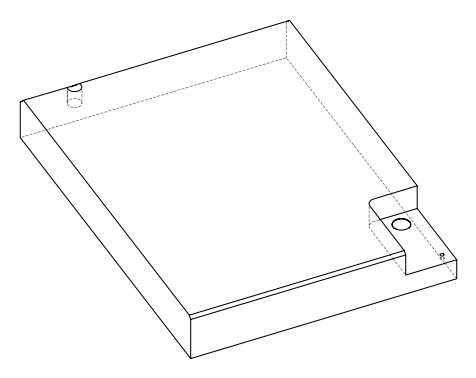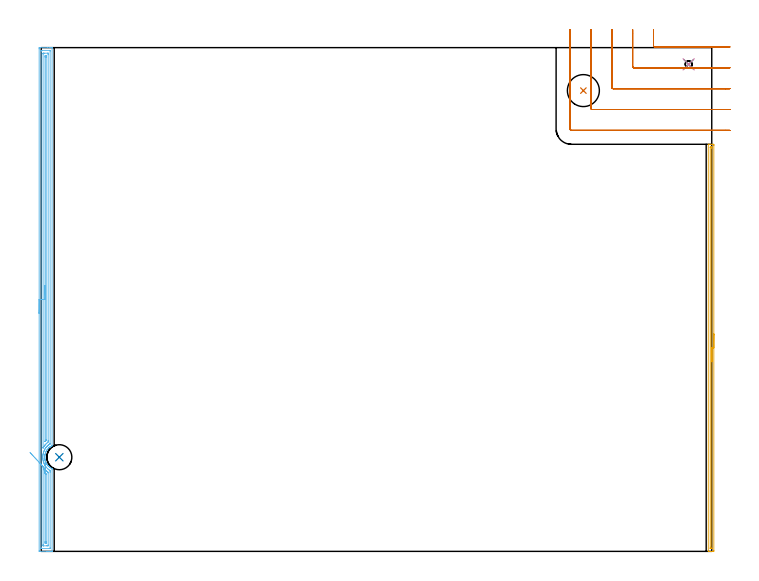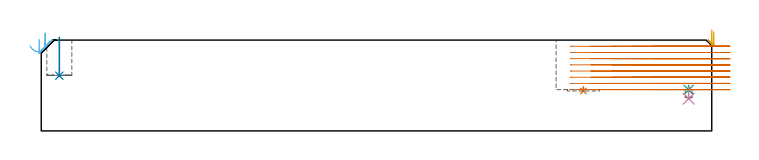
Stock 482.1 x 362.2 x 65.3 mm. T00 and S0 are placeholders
(PLAN: 7 operations, 5 tool changes, 28 min)
(1 INDEXABLE_INSERT_DRILL_BLIND_HOLE_FROM_SOLID | STEP1POCKET | UGT0302_002 | 0.02 min | 15182 mm3)
(2 INDEXABLE_INSERT_DRILL_BLIND_HOLE_FROM_SOLID_1 | STEP1POCKET_1 | NXT0302_007 | 0.11 min | 6446 mm3)
(3 SPOT_DRILL | STEP1POCKET_2 | NXT0321_9005460120000 | 0.03 min | 3877 mm3)
(4 DRILL_BLIND_HOLE_INTO_CENTER | STEP1POCKET_2 | NXT0301_021 | 0.04 min | 121 mm3)
(5 AREA_MILL | FG_CHAMFER_SURFACE | UGT0205_001 | 4.84 min | 2366 mm3)
(6 AREA_MILL_1 | FG_CHAMFER_SURFACE_1 | UGT0205_001 | 11.73 min | 15525 mm3)
(7 MILL_CORNER_NOTCH_RECTANGULAR | CORNER_NOTCH_RECTANGULAR | UGT0201_094 | Follow Part, ap 5, ae 75% | 11.26 min | 257301 mm3)
(TOOL UGT0302_002 | Indexable Insert Drill 23mm | D23 PA180 FL50 Z2)
(TOOL NXT0302_007 | Index. Insert Drill 18mm [880-D1800L25-05] | D18 PA176 FL90 Z2)
(TOOL NXT0321_9005460120000 | NC Spot Drill, 142deg, 12mm, Carbide, Uncoated | D12 PA142 FL30 Z2)
(TOOL NXT0301_021 | Carbide Drill 5mm [860.1-0500-015A1-MM 2214] | D5 PA140 FL28 Z2)
(TOOL UGT0205_001 | Chamfer Mill 20 x 3 x 45 deg. | D20 FL50 Z2)
(TOOL UGT0201_094 | End mill 20 mm | D20 FL38 Z4)
(OP 1 INDEXABLE_INSERT_DRILL_BLIND_HOLE_FROM_SOLID)
G17 G21 G94 G90
T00 M6
G54
G17 G0 G90 X389.8 Y331.3 S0 M3
G43 Z75.3 H0
G94 G81 G98 Z28.7 F250. R31.7
G80
M5
M2
(OP 2 INDEXABLE_INSERT_DRILL_BLIND_HOLE_FROM_SOLID_1)
G17 G21 G94 G90
T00 M6
G54
G17 G0 G90 X13. Y67.7 S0 M3
G43 Z75.3 H1
G94 G81 G98 Z39.7 F250. R67.3
G80
M5
M2
(OP 3 SPOT_DRILL)
G17 G21 G94 G90
T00 M6
G54
G17 G0 G90 X465.5 Y350.2 S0 M3
G43 Z75.3 H0
G94 G81 G98 Z29.485 F250. R32.7
G80
M5
M2
(OP 4 DRILL_BLIND_HOLE_INTO_CENTER)
G17 G21 G94 G90
T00 M6
G54
G17 G0 G90 X465.5 Y350.2 S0 M3
G43 Z75.3 H1
G94 G81 G98 Z23.2 F250. R31.7
G80
M5
M2
(OP 5 AREA_MILL)
G17 G21 G94 G90
T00 M6
G54
G17 G0 G90 X483.6 Y156.35 S1061 M3
G43 Z75.3 H0
Z71.3
G94 G1 Y156.312 Z70.428 F250.
Y156.198 Z69.564
Y156.009 Z68.712
Y155.747 Z67.88
Y155.413 Z67.074
Y155.01 Z66.3
Y154.541 Z65.564
Y154.01 Z64.872
Y153.421 Z64.229
Y152.778 Z63.64
Y152.086 Z63.108
Y151.35 Z62.64
Y150.576 Z62.237
Y149.77 Z61.903
Y148.938 Z61.641
Y148.086 Z61.452
Y147.222 Z61.338
Y146.35 Z61.3
Y0.627
X483.598 Y0.357
X483.594 Y0.01 Z61.302
X483.336 Y0. Z61.559
X483.077 Z61.818
X482.468 Z62.426
X481.95 Z62.947
X481.6 Z63.296
X481.082 Z63.814
X480.732 Z64.163
X479.813 Z65.087
X479.706 Z65.186
X479.651 Z65.24
X479.603 Y0.01 Z65.288
X479.6 Y0.18 Z65.3
Y292.52
X479.603 Y292.69 Z65.288
X479.65 Y292.697 Z65.241
X479.706 Y292.699 Z65.186
X479.813 Y292.7 Z65.087
X480.032 Z64.868
X480.732 Z64.163
X481.95 Z62.947
X482.468 Z62.426
X483.077 Z61.818
X483.336 Y292.697 Z61.559
X483.594 Y292.69 Z61.302
X483.598 Y292.343 Z61.3
X483.6 Y292.073
Y291.801
Y146.35
X482.186 Z62.714
X482.185 Y2.415 Z62.715
X482.183 Y2.114 Z62.717
X482.181 Y2.039 Z62.719
X482.179 Y2.01 Z62.721
X482.137 Y2.007 Z62.763
X482.001 Y2.002 Z62.899
X481.6 Y2.001 Z63.3
X481.132 Y2.003 Z63.768
X481.036 Y2.01 Z63.864
X481.021 Y2.015 Z63.879
X481.019 Y2.046 Z63.881
X481.016 Y2.123 Z63.884
X481.015 Y2.415 Z63.885
X481.014 Y3.018 Z63.886
X481.015 Y290.285 Z63.885
X481.017 Y290.586 Z63.883
X481.019 Y290.661 Z63.881
X481.021 Y290.69 Z63.879
X481.063 Y290.692 Z63.837
X481.199 Y290.698 Z63.701
X481.6 Y290.699 Z63.3
X482.068 Y290.697 Z62.832
X482.164 Y290.69 Z62.736
X482.179 Y290.685 Z62.721
X482.181 Y290.654 Z62.719
X482.184 Y290.577 Z62.716
X482.185 Y290.285 Z62.715
X482.186 Y289.681 Z62.714
Y146.35
Y145.478 Z62.752
Y144.613 Z62.866
Y143.762 Z63.055
Y142.93 Z63.317
Y142.124 Z63.651
Y141.35 Z64.054
Y140.614 Z64.523
Y139.922 Z65.054
Y139.279 Z65.643
Y138.69 Z66.286
Y138.158 Z66.978
Y137.69 Z67.714
Y137.287 Z68.488
Y136.953 Z69.294
Y136.691 Z70.126
Y136.502 Z70.978
Y136.388 Z71.843
Y136.35 Z72.714
G0 Z75.3
M5
M2
(OP 6 AREA_MILL_1)
G17 G21 G94 G90
T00 M6
G54
G17 G0 G90 X-1.5 Y171.1 S1061 M3
G43 Z75.3 H0
Z66.
G94 G1 Y171.138 Z65.128 F250.
Y171.252 Z64.264
Y171.441 Z63.412
Y171.703 Z62.58
Y172.037 Z61.774
Y172.44 Z61.
Y172.908 Z60.264
Y173.44 Z59.572
Y174.029 Z58.929
Y174.672 Z58.34
Y175.364 Z57.809
Y176.1 Z57.34
Y176.874 Z56.937
Y177.68 Z56.603
Y178.512 Z56.341
Y179.364 Z56.152
Y180.228 Z56.038
Y181.1 Z56.
Y361.314
X-1.498 Y361.58 Z56.002
X-1.492 Y362.193 Z56.006
X-1.49 Y362.197 Z56.008
X-0.873 Y362.2 Z56.624
X-0.599 Z56.898
X4.491 Z61.986
X5.933 Z63.429
X6.279 Z63.774
X6.971 Z64.471
X7.315 Z64.814
X7.733 Y362.193 Z65.225
X7.798 Y362.19 Z65.289
X7.8 Y362.027 Z65.3
Y76.117
X7.797 Y75.912 Z65.289
X7.693 Y75.852 Z65.189
X7.421 Y75.72 Z64.921
X7.334 Y75.671 Z64.834
X7.173 Y75.579 Z64.668
X7.054 Y75.512 Z64.552
X6.872 Y75.409 Z64.371
X6.815 Y75.373 Z64.314
X6.726 Y75.315 Z64.222
X6.643 Y75.262 Z64.141
X6.439 Y75.132 Z63.938
X6.359 Y75.075 Z63.858
X6.279 Y75.018 Z63.775
X6.188 Y74.954 Z63.687
X6.016 Y74.833 Z63.515
X5.983 Y74.807 Z63.482
X5.949 Y74.777 Z63.447
X5.832 Y74.677 Z63.328
X5.627 Y74.504 Z63.127
X5.53 Y74.422 Z63.03
X5.385 Y74.287 Z62.884
X5.095 Y74.017 Z62.594
X5.018 Y73.94 Z62.518
X4.632 Y73.5 Z62.131
X4.491 Y73.325 Z61.989
X4.265 Y73.047 Z61.763
X4.207 Y72.967 Z61.705
X4.193 Y72.947 Z61.691
X3.938 Y72.564 Z61.436
X3.685 Y72.154 Z61.182
X3.494 Y71.801 Z60.994
X3.317 Y71.442 Z60.817
X3.24 Y71.261 Z60.737
X3.068 Y70.816 Z60.563
X3.048 Y70.757 Z60.542
X3.001 Y70.624 Z60.499
X2.958 Y70.498 Z60.456
X2.914 Y70.368 Z60.411
X2.789 Y69.922 Z60.284
X2.695 Y69.52 Z60.194
X2.685 Y69.475 Z60.182
X2.676 Y69.417 Z60.171
X2.606 Y69.029 Z60.104
X2.556 Y68.634 Z60.055
X2.55 Y68.581 Z60.048
X2.547 Y68.523 Z60.042
X2.52 Y68.195 Z60.02
X2.516 Y68.135 Z60.015
X2.502 Y67.689 Z59.999
X2.504 Y67.626 Z60.001
X2.508 Y67.591 Z59.999
X2.517 Y67.359 Z60.007
X2.521 Y67.242 Z60.013
X2.534 Y67.064 Z60.027
X2.555 Y66.795 Z60.049
X2.611 Y66.348 Z60.107
X2.622 Y66.289 Z60.117
X2.689 Y65.903 Z60.188
X2.697 Y65.865 Z60.197
X2.793 Y65.455 Z60.292
X2.852 Y65.246 Z60.352
X2.92 Y65.009 Z60.419
X3.076 Y64.561 Z60.572
X3.248 Y64.116 Z60.748
X3.317 Y63.958 Z60.817
X3.46 Y63.67 Z60.96
X3.501 Y63.588 Z61.
X3.697 Y63.223 Z61.197
X3.944 Y62.824 Z61.443
X4.206 Y62.433 Z61.705
X4.281 Y62.33 Z61.781
X4.652 Y61.877 Z62.15
X5.04 Y61.437 Z62.54
X5.102 Y61.375 Z62.602
X5.531 Y60.978 Z63.03
X5.984 Y60.593 Z63.482
X6.047 Y60.544 Z63.544
X6.136 Y60.482 Z63.633
X6.455 Y60.257 Z63.953
X6.726 Y60.085 Z64.223
X6.872 Y59.991 Z64.37
X7.476 Y59.651 Z64.976
X7.607 Y59.588 Z65.107
X7.622 Y59.581 Z65.122
X7.794 Y59.488 Z65.292
X7.8 Y58.695 Z65.3
Y0.173
X7.798 Y0.01 Z65.288
X7.733 Y0.007 Z65.225
X7.315 Y0. Z64.814
X6.971 Z64.471
X6.279 Z63.774
X5.039 Z62.536
X4.491 Z61.986
X3.871 Z61.366
X-1.124 Y0.001 Z56.373
X-1.49 Y0.003 Z56.008
X-1.492 Y0.007 Z56.006
X-1.5 Y0.62 Z56.
Y181.1
X-0.086 Z57.414
X-0.085 Y359.793 Z57.415
X-0.084 Y359.899 Z57.416
X-0.081 Y360.007 Z57.419
X-0.074 Y360.19 Z57.426
X0.021 Y360.192 Z57.521
X0.509 Y360.199 Z58.009
X6.279 Z63.779
X6.337 Y360.198 Z63.837
X6.372 Y360.194 Z63.872
X6.377 Y360.192 Z63.877
X6.38 Y360.173 Z63.88
X6.383 Y360.113 Z63.883
X6.385 Y359.9 Z63.885
X6.386 Y359.793 Z63.886
X6.385 Y77.458 Z63.885
X6.384 Y77.353 Z63.884
X6.381 Y77.317 Z63.881
X6.378 Y77.295 Z63.878
X6.366 Y77.285 Z63.866
X6.279 Y77.224 Z63.779
X5.883 Y76.96 Z63.383
X5.385 Y76.621 Z62.885
X5.352 Y76.597 Z62.852
X5.31 Y76.564 Z62.81
X4.871 Y76.184 Z62.371
X4.491 Y75.846 Z61.991
X4.4 Y75.762 Z61.9
X4.307 Y75.671 Z61.807
X3.968 Y75.3 Z61.468
X3.597 Y74.875 Z61.097
X3.553 Y74.822 Z61.053
X3.518 Y74.777 Z61.018
X3.168 Y74.312 Z60.668
X2.879 Y73.884 Z60.379
X2.811 Y73.776 Z60.311
X2.703 Y73.598 Z60.203
X2.484 Y73.21 Z59.984
X2.366 Y72.99 Z59.866
X2.181 Y72.618 Z59.681
X1.953 Y72.097 Z59.453
X1.929 Y72.037 Z59.429
X1.809 Y71.724 Z59.309
X1.677 Y71.335 Z59.177
X1.635 Y71.204 Z59.135
X1.475 Y70.644 Z58.975
X1.396 Y70.31 Z58.896
X1.311 Y69.914 Z58.811
X1.225 Y69.417 Z58.725
X1.19 Y69.141 Z58.69
X1.129 Y68.523 Z58.629
X1.115 Y68.324 Z58.615
X1.094 Y67.63 Z58.594
X1.1 Y67.445 Z58.6
X1.137 Y66.736 Z58.637
X1.145 Y66.621 Z58.645
X1.159 Y66.492 Z58.659
X1.248 Y65.843 Z58.748
X1.32 Y65.438 Z58.82
X1.429 Y64.949 Z58.929
X1.618 Y64.246 Z59.118
X1.68 Y64.056 Z59.18
X1.809 Y63.682 Z59.309
X2.013 Y63.162 Z59.513
X2.167 Y62.805 Z59.667
X2.442 Y62.269 Z59.942
X2.703 Y61.808 Z60.203
X2.976 Y61.375 Z60.476
X3.225 Y61.006 Z60.725
X3.597 Y60.524 Z61.097
X3.631 Y60.482 Z61.131
X3.794 Y60.285 Z61.294
X4.453 Y59.588 Z61.953
X4.491 Y59.552 Z61.991
X4.894 Y59.186 Z62.394
X5.385 Y58.787 Z62.885
X5.505 Y58.695 Z63.005
X6.279 Y58.173 Z63.779
X6.376 Y58.107 Z63.876
X6.382 Y57.908 Z63.882
X6.384 Y57.802 Z63.884
X6.385 Y57.695 Z63.885
X6.386 Y56.908 Z63.886
X6.385 Y2.407 Z63.885
X6.384 Y2.301 Z63.884
X6.381 Y2.194 Z63.881
X6.374 Y2.01 Z63.874
X6.279 Y2.008 Z63.779
X5.791 Y2.001 Z63.291
X0.021 Z57.521
X-0.037 Y2.002 Z57.463
X-0.072 Y2.006 Z57.428
X-0.076 Y2.008 Z57.424
X-0.079 Y2.027 Z57.421
X-0.083 Y2.086 Z57.417
X-0.085 Y2.3 Z57.415
X-0.086 Y2.407 Z57.414
Y181.1
X1.328 Z58.828
X1.329 Y357.593 Z58.829
X1.331 Y358.006 Z58.831
X1.333 Y358.126 Z58.833
X1.335 Y358.177 Z58.835
X1.422 Y358.19 Z58.922
X1.618 Y358.198 Z59.118
X1.809 Y358.199 Z59.309
X2.509 Y358.2 Z60.009
X4.685 Y358.199 Z62.185
X4.814 Y358.196 Z62.314
X4.916 Y358.19 Z62.416
X4.965 Y358.185 Z62.465
X4.966 Y358.165 Z62.466
X4.969 Y358.006 Z62.469
X4.971 Y357.527 Z62.471
Y357.113
Y79.658
X4.969 Y79.245 Z62.469
X4.965 Y78.771 Z62.465
X4.959 Y78.567 Z62.459
X4.673 Y78.351 Z62.173
X4.573 Y78.27 Z62.073
X4.491 Y78.201 Z61.991
X4.094 Y77.855 Z61.594
X3.647 Y77.458 Z61.147
X3.621 Y77.433 Z61.121
X3.597 Y77.409 Z61.097
X3.188 Y76.973 Z60.688
X2.821 Y76.564 Z60.321
X2.767 Y76.5 Z60.267
X2.703 Y76.422 Z60.203
X2.376 Y75.998 Z59.876
X2.131 Y75.671 Z59.631
X2. Y75.48 Z59.5
X1.809 Y75.191 Z59.309
X1.651 Y74.936 Z59.151
X1.555 Y74.777 Z59.055
X1.35 Y74.424 Z58.85
X1.333 Y74.397 Z58.833
X1.332 Z58.832
X1.331 Y74.401 Z58.831
X1.33 Y74.451 Z58.83
X1.329 Y74.58 Z58.829
X1.328 Y181.1 Z58.828
X2.743 Z60.243
Y355.366
X2.749 Y356.174 Z60.249
X2.754 Y356.191 Z60.254
X2.776 Y356.194 Z60.276
X2.829 Y356.198 Z60.329
X2.936 Y356.2 Z60.436
X3.15 Z60.65
X3.364 Z60.864
X3.471 Y356.198 Z60.971
X3.524 Y356.194 Z61.024
X3.546 Y356.191 Z61.046
X3.55 Y356.177 Z61.05
X3.557 Y355.366 Z61.057
Y355.326
Y80.178
X3.556 Y80.138 Z61.056
X3.544 Y79.744 Z61.044
X2.843 Y79.104 Z60.343
X2.779 Y79.048 Z60.279
X2.758 Y79.033 Z60.258
X2.75 Y79.03 Z60.25
X2.747 Y79.081 Z60.247
X2.743 Y79.205 Z60.243
Y181.1
Y181.972 Z60.281
Y182.836 Z60.395
Y183.688 Z60.583
Y184.52 Z60.846
Y185.326 Z61.18
Y186.1 Z61.582
Y186.836 Z62.051
Y187.528 Z62.582
Y188.171 Z63.172
Y188.76 Z63.815
Y189.292 Z64.507
Y189.76 Z65.243
Y190.163 Z66.017
Y190.497 Z66.822
Y190.759 Z67.654
Y190.948 Z68.506
Y191.062 Z69.371
Y191.1 Z70.243
G0 Z75.3
X-8.145 Y71.141
Z61.46
G1 X-7.788 Y70.758 Z60.762
X-7.391 Y70.333 Z60.111
X-6.958 Y69.868 Z59.514
X-6.49 Y69.367 Z58.975
X-5.992 Y68.833 Z58.497
X-5.468 Y68.271 Z58.085
X-4.921 Y67.685 Z57.741
X-4.355 Y67.079 Z57.469
X-3.776 Y66.458 Z57.269
X-3.187 Y65.826 Z57.145
X-2.593 Y65.189 Z57.096
X-1.998 Y64.552 Z57.124
X-1.407 Y63.918 Z57.227
X-0.825 Y63.294 Z57.405
X-0.255 Y62.683 Z57.657
X0.297 Y62.091 Z57.981
X0.829 Y61.521 Z58.375
X1.334 Y60.979 Z58.834
X1.363 Y60.949 Z58.863
X1.375 Y60.933 Z58.875
X1.404 Y60.886 Z58.904
X1.644 Y60.482 Z59.144
X1.809 Y60.219 Z59.309
X2.227 Y59.588 Z59.727
X2.703 Y58.984 Z60.203
X2.947 Y58.695 Z60.447
X3.597 Y58.005 Z61.097
X3.808 Y57.802 Z61.308
X4.167 Y57.482 Z61.667
X4.491 Y57.211 Z61.991
X4.867 Y56.908 Z62.367
X4.946 Y56.844 Z62.446
X4.965 Y56.827 Z62.465
X4.968 Y56.817 Z62.468
X4.97 Y56.788 Z62.47
X4.971 Y56.668 Z62.471
Y56.428
Y4.607
X4.969 Y4.193 Z62.469
X4.967 Y4.074 Z62.467
X4.965 Y4.023 Z62.465
X4.878 Y4.01 Z62.378
X4.682 Y4.002 Z62.182
X4.491 Y4.001 Z61.991
X3.791 Y4. Z61.291
X1.615 Y4.001 Z59.115
X1.486 Y4.004 Z58.986
X1.384 Y4.01 Z58.884
X1.335 Y4.015 Z58.835
X1.334 Y4.035 Z58.834
X1.331 Y4.193 Z58.831
X1.329 Y4.673 Z58.829
Y5.087
Y60.482
X1.33 Y60.724 Z58.83
X1.333 Y60.958 Z58.833
X1.334 Y60.979 Z58.834
X2.75 Y56.371 Z60.25
X2.875 Y56.26 Z60.375
X3.151 Y56.015 Z60.651
X3.275 Y55.9 Z60.775
X3.42 Y55.765 Z60.92
X3.55 Y55.642 Z61.05
X3.557 Y55.161 Z61.057
Y6.874
X3.553 Y6.06 Z61.053
X3.551 Y6.026 Z61.051
X3.546 Y6.01 Z61.046
X3.524 Y6.006 Z61.024
X3.471 Y6.003 Z60.971
X3.364 Y6.001 Z60.864
X3.15 Y6. Z60.65
X2.936 Y6.001 Z60.436
X2.83 Y6.003 Z60.33
X2.776 Y6.006 Z60.276
X2.754 Y6.009 Z60.254
X2.75 Y6.022 Z60.25
X2.743 Y6.834 Z60.243
Y6.874
Y56.015
X2.75 Y56.371 Z60.25
X2.765 Y57.241 Z60.303
X2.779 Y58.104 Z60.431
X2.794 Y58.952 Z60.635
X2.808 Y59.779 Z60.911
X2.822 Y60.579 Z61.259
X2.835 Y61.346 Z61.675
X2.847 Y62.074 Z62.156
X2.859 Y62.756 Z62.699
X2.87 Y63.389 Z63.299
X2.88 Y63.967 Z63.953
X2.889 Y64.487 Z64.654
X2.897 Y64.942 Z65.397
X2.903 Y65.332 Z66.178
X2.909 Y65.652 Z66.99
X2.913 Y65.9 Z67.826
X2.916 Y66.074 Z68.681
X2.918 Y66.173 Z69.548
Y66.196 Z70.42
G0 Z75.3
M5
M2
(OP 7 MILL_CORNER_NOTCH_RECTANGULAR)
G17 G21 G94 G90
T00 M6
G54
G17 G0 G90 X440.2 Y375.2 S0 M3
G43 Z75.3 H0
Z60.85
G94 G1 Y372.2 F250.
Y363.694 F500.
G3 X441.194 Y362.7 R1.
G1 X492.087
X495.087 F250.
G0 Z75.3
X425.2 Y375.2
Z60.85
G1 Y372.2
Y348.694 F500.
G3 X426.194 Y347.7 R1.
G1 X492.1
X495.1 F250.
G0 Z75.3
X410.2 Y375.2
Z60.85
G1 Y372.2
Y333.695 F500.
G3 X411.195 Y332.7 R1.
G1 X492.1
X495.1 F250.
G0 Z75.3
X395.2 Y375.2
Z60.85
G1 Y372.2
Y318.695 F500.
G3 X396.195 Y317.7 R1.
G1 X492.1
X495.1 F250.
G0 Z75.3
X380.2 Y375.2
Z60.85
G1 Y372.2
Y303.7 F500.
G3 X381.2 Y302.7 R1.
G1 X492.1
X495.1 F250.
G0 Z75.3
X440.2 Y375.2
Z56.4
G1 Y372.2
Y363.694 F500.
G3 X441.194 Y362.7 R1.
G1 X492.087
X495.087 F250.
G0 Z75.3
X425.2 Y375.2
Z56.4
G1 Y372.2
Y348.694 F500.
G3 X426.194 Y347.7 R1.
G1 X492.1
X495.1 F250.
G0 Z75.3
X410.2 Y375.2
Z56.4
G1 Y372.2
Y333.695 F500.
G3 X411.195 Y332.7 R1.
G1 X492.1
X495.1 F250.
G0 Z75.3
X395.2 Y375.2
Z56.4
G1 Y372.2
Y318.695 F500.
G3 X396.195 Y317.7 R1.
G1 X492.1
X495.1 F250.
G0 Z75.3
X380.2 Y375.2
Z56.4
G1 Y372.2
Y303.7 F500.
G3 X381.2 Y302.7 R1.
G1 X492.1
X495.1 F250.
G0 Z75.3
X440.2 Y375.2
Z51.95
G1 Y372.2
Y363.694 F500.
G3 X441.194 Y362.7 R1.
G1 X492.087
X495.087 F250.
G0 Z75.3
X425.2 Y375.2
Z51.95
G1 Y372.2
Y348.694 F500.
G3 X426.194 Y347.7 R1.
G1 X492.1
X495.1 F250.
G0 Z75.3
X410.2 Y375.2
Z51.95
G1 Y372.2
Y333.695 F500.
G3 X411.195 Y332.7 R1.
G1 X492.1
X495.1 F250.
G0 Z75.3
X395.2 Y375.2
Z51.95
G1 Y372.2
Y318.695 F500.
G3 X396.195 Y317.7 R1.
G1 X492.1
X495.1 F250.
G0 Z75.3
X380.2 Y375.2
Z51.95
G1 Y372.2
Y303.7 F500.
G3 X381.2 Y302.7 R1.
G1 X492.1
X495.1 F250.
G0 Z75.3
X440.2 Y375.2
Z47.5
G1 Y372.2
Y363.694 F500.
G3 X441.194 Y362.7 R1.
G1 X492.087
X495.087 F250.
G0 Z75.3
X425.2 Y375.2
Z47.5
G1 Y372.2
Y348.694 F500.
G3 X426.194 Y347.7 R1.
G1 X492.1
X495.1 F250.
G0 Z75.3
X410.2 Y375.2
Z47.5
G1 Y372.2
Y333.695 F500.
G3 X411.195 Y332.7 R1.
G1 X492.1
X495.1 F250.
G0 Z75.3
X395.2 Y375.2
Z47.5
G1 Y372.2
Y318.695 F500.
G3 X396.195 Y317.7 R1.
G1 X492.1
X495.1 F250.
G0 Z75.3
X380.2 Y375.2
Z47.5
G1 Y372.2
Y303.7 F500.
G3 X381.2 Y302.7 R1.
G1 X492.1
X495.1 F250.
G0 Z75.3
X440.2 Y375.2
Z43.05
G1 Y372.2
Y363.694 F500.
G3 X441.194 Y362.7 R1.
G1 X492.087
X495.087 F250.
G0 Z75.3
X425.2 Y375.2
Z43.05
G1 Y372.2
Y348.694 F500.
G3 X426.194 Y347.7 R1.
G1 X492.1
X495.1 F250.
G0 Z75.3
X410.2 Y375.2
Z43.05
G1 Y372.2
Y333.695 F500.
G3 X411.195 Y332.7 R1.
G1 X492.1
X495.1 F250.
G0 Z75.3
X395.2 Y375.2
Z43.05
G1 Y372.2
Y318.695 F500.
G3 X396.195 Y317.7 R1.
G1 X492.1
X495.1 F250.
G0 Z75.3
X380.2 Y375.2
Z43.05
G1 Y372.2
Y303.7 F500.
G3 X381.2 Y302.7 R1.
G1 X492.1
X495.1 F250.
G0 Z75.3
X440.2 Y375.2
Z38.6
G1 Y372.2
Y363.694 F500.
G3 X441.194 Y362.7 R1.
G1 X492.087
X495.087 F250.
G0 Z75.3
X425.2 Y375.2
Z38.6
G1 Y372.2
Y348.694 F500.
G3 X426.194 Y347.7 R1.
G1 X492.1
X495.1 F250.
G0 Z75.3
X410.2 Y375.2
Z38.6
G1 Y372.2
Y333.695 F500.
G3 X411.195 Y332.7 R1.
G1 X492.1
X495.1 F250.
G0 Z75.3
X395.2 Y375.2
Z38.6
G1 Y372.2
Y318.695 F500.
G3 X396.195 Y317.7 R1.
G1 X492.1
X495.1 F250.
G0 Z75.3
X380.2 Y375.2
Z38.6
G1 Y372.2
Y303.7 F500.
G3 X381.2 Y302.7 R1.
G1 X492.1
X495.1 F250.
G0 Z75.3
X440.2 Y375.2
Z34.15
G1 Y372.2
Y363.694 F500.
G3 X441.194 Y362.7 R1.
G1 X492.087
X495.087 F250.
G0 Z75.3
X425.2 Y375.2
Z34.15
G1 Y372.2
Y348.694 F500.
G3 X426.194 Y347.7 R1.
G1 X492.1
X495.1 F250.
G0 Z75.3
X410.2 Y375.2
Z34.15
G1 Y372.2
Y333.695 F500.
G3 X411.195 Y332.7 R1.
G1 X492.1
X495.1 F250.
G0 Z75.3
X395.2 Y375.2
Z34.15
G1 Y372.2
Y318.695 F500.
G3 X396.195 Y317.7 R1.
G1 X492.1
X495.1 F250.
G0 Z75.3
X380.2 Y375.2
Z34.15
G1 Y372.2
Y303.7 F500.
G3 X381.2 Y302.7 R1.
G1 X492.1
X495.1 F250.
G0 Z75.3
X440.2 Y375.2
Z29.7
G1 Y372.2
Y363.694 F500.
G3 X441.194 Y362.7 R1.
G1 X492.087
X495.087 F250.
G0 Z75.3
X425.2 Y375.2
Z29.7
G1 Y372.2
Y348.694 F500.
G3 X426.194 Y347.7 R1.
G1 X492.1
X495.1 F250.
G0 Z75.3
X410.2 Y375.2
Z29.7
G1 Y372.2
Y333.695 F500.
G3 X411.195 Y332.7 R1.
G1 X492.1
X495.1 F250.
G0 Z75.3
X395.2 Y375.2
Z29.7
G1 Y372.2
Y318.695 F500.
G3 X396.195 Y317.7 R1.
G1 X492.1
X495.1 F250.
G0 Z75.3
X380.2 Y375.2
Z29.7
G1 Y372.2
Y303.7 F500.
G3 X381.2 Y302.7 R1.
G1 X492.1
X495.1 F250.
G0 Z75.3
M5
M2
